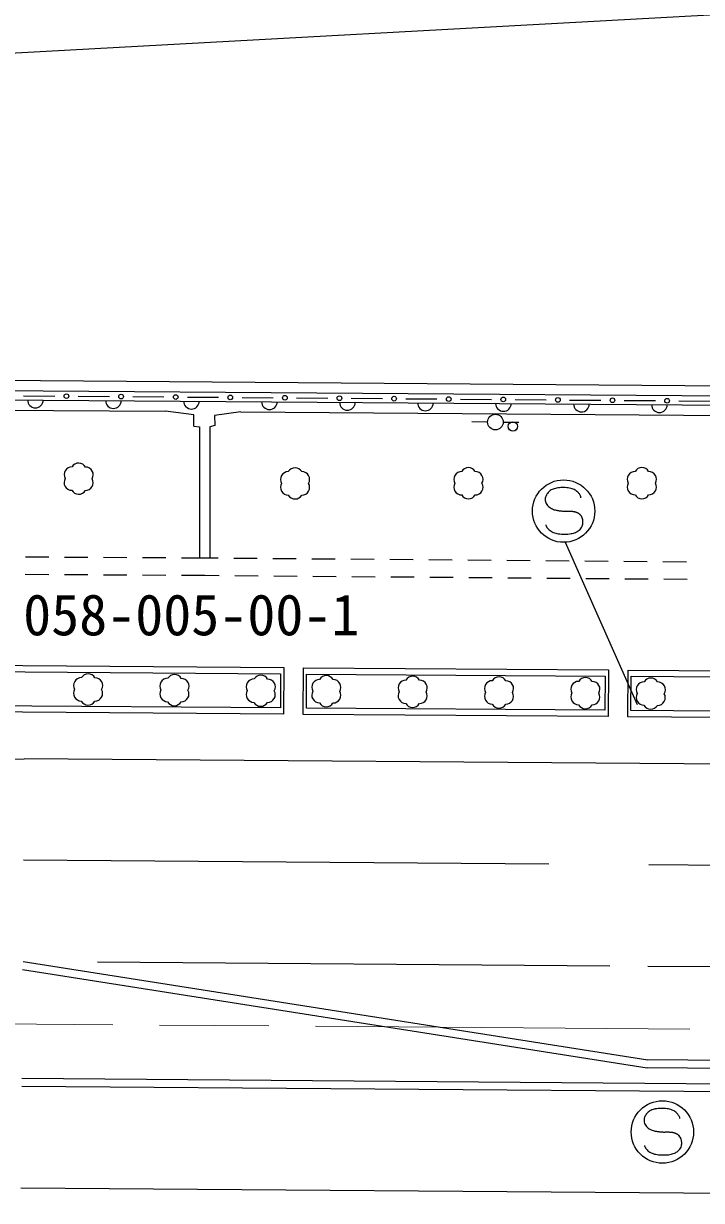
# Model space of a CAD drawing. Units: millimetres, scale not verified. Extents: x 40000 to 680000, y 20000 to 380000.
# Drawn here: x 145802 to 167529, y 277865 to 315583 of the extents above; entities that cross this region are included whole.
import ezdxf
from ezdxf.enums import TextEntityAlignment as Align

# ---------------------------------------------------------------- set-up
doc = ezdxf.new("R2010")
doc.units = ezdxf.units.MM
doc.header["$LTSCALE"] = 1000
doc.linetypes.add('CHAIN', pattern=[18.5, 12, -1.5, 3.5, -1.5])
for name, color, linetype, lineweight in [('M-BGD', 7, 'Continuous', 25), ('M-BGD-EXST', 7, 'Continuous', 25), ('M-BMK', 2, 'CHAIN', 13), ('M-BMK-SRVR', 3, 'Continuous', 25), ('M-STR-STRC', 7, 'Continuous', 25), ('M-STR-STRD', 7, 'Continuous', 25)]:
    doc.layers.add(name, color=color, linetype=linetype, lineweight=lineweight)
doc.styles.add('ＭＳ ゴシック', font='')
doc.styles.get('ＭＳ ゴシック').set_extended_font_data('MS Gothic')

msp = doc.modelspace()

# ---------------------------------------------------------------- linework, layer by layer
at = {"layer": 'M-BGD'}
for p, q in [((98258, 312061), (179090, 316477)), ((116329, 304040), (188541, 303495)), ((116331, 304370), (188543, 303825)), ((116327, 303740), (188539, 303200)), ((145804, 303652), (146804, 303644)), ((147554, 303638), (148554, 303631)), ((116324, 303410), (150347, 303156)), ((149304, 303625), (150304, 303617)), ((151054, 303612), (152054, 303604)), ((152804, 303598), (153804, 303591)), ((154554, 303585), (155553, 303577)), ((156303, 303572), (157303, 303564)), ((158053, 303558), (159053, 303551)), ((159803, 303545), (160803, 303537)), ((161553, 303532), (162553, 303524)), ((163303, 303518), (164303, 303511)), ((165053, 303505), (166053, 303498)), ((166803, 303492), (167803, 303484)), ((152770, 303138), (185393, 302894)), ((151258, 302681), (151440, 302655)), ((151440, 302655), (151441, 298461)), ((151770, 302663), (151771, 298459)), ((145864, 298493), (146614, 298488)), ((147114, 298486), (147864, 298481)), ((148364, 298479), (149114, 298474)), ((149614, 298472), (150364, 298467)), ((150864, 298464), (151616, 298460)), ((151616, 298460), (152044, 298457)), ((152544, 298453), (153294, 298447)), ((153794, 298443), (154544, 298437)), ((155044, 298433), (155794, 298427)), ((156294, 298423), (157044, 298417)), ((157544, 298413), (158294, 298407)), ((158794, 298403), (159544, 298397)), ((160044, 298393), (160794, 298386)), ((161294, 298382), (162044, 298376)), ((162544, 298372), (163294, 298366)), ((163794, 298362), (164544, 298356)), ((165044, 298352), (165794, 298346)), ((166294, 298342), (167044, 298336)), ((145860, 297933), (146610, 297928)), ((147110, 297926), (147860, 297921)), ((148360, 297919), (149110, 297914)), ((149610, 297912), (150360, 297907)), ((150860, 297905), (151613, 297900)), ((151613, 297900), (152073, 297897)), ((152573, 297893), (153323, 297887)), ((153823, 297883), (154573, 297876)), ((155073, 297872), (155822, 297866)), ((156322, 297862), (157072, 297856)), ((157572, 297852), (158322, 297846)), ((158822, 297842), (159572, 297836)), ((160072, 297832), (160822, 297826)), ((161322, 297822), (162072, 297816)), ((162572, 297812), (163322, 297806)), ((163822, 297802), (164572, 297796)), ((165072, 297792), (165822, 297786)), ((166322, 297782), (167072, 297776))]:
    msp.add_line(p, q, dxfattribs=at)
for points in [[(151258, 302681), (151263, 303047), (150347, 303156)], [(152770, 303138), (151925, 303022), (151935, 302696), (151770, 302663)]]:
    msp.add_lwpolyline(points, dxfattribs=at)
for points in [[(144378, 295018), (154145, 294943), (154131, 293449), (144367, 293523)], [(144476, 294817), (154043, 294743), (154035, 293648), (144468, 293722)], [(154767, 293443), (154778, 294938), (164546, 294868), (164536, 293372)], [(154868, 293642), (154876, 294737), (164445, 294669), (164437, 293573)], [(165176, 294863), (174947, 294794), (174936, 293294), (165165, 293364)], [(165274, 294663), (174846, 294594), (174838, 293495), (165266, 293563)]]:
    msp.add_lwpolyline(points, close=True, dxfattribs=at)
for centre, radius in [((147179, 303641), 75), ((148929, 303628), 75), ((150679, 303614), 75), ((152429, 303601), 75), ((154179, 303588), 75), ((155928, 303575), 75), ((157678, 303561), 75), ((159428, 303548), 75), ((161178, 303535), 75), ((162928, 303521), 75), ((164678, 303508), 75), ((166428, 303495), 75), ((161486, 302670), 150)]:
    msp.add_circle(centre, radius, dxfattribs=at)
for centre in [(146183, 303517), (148683, 303498), (151183, 303479), (153683, 303461), (156182, 303442), (158682, 303423), (161182, 303405), (163682, 303386), (166182, 303367)]:
    msp.add_arc(centre, 250, 179.5721, 359.5721, dxfattribs=at)
at = {"layer": 'M-BGD-EXST'}
for p, q in [((160674, 302811), (160174, 302814)), ((161174, 302809), (161674, 302811)), ((163160, 298958), (165467, 293759))]:
    msp.add_line(p, q, dxfattribs=at)
for points in [[(162844, 299993), (162869, 299988), (162895, 299983), (162920, 299979), (162946, 299974), (162971, 299970), (162996, 299967), (163022, 299963), (163047, 299961), (163073, 299958), (163099, 299957), (163120, 299956), (163141, 299956), (163162, 299956), (163183, 299956), (163204, 299956), (163225, 299957), (163246, 299957), (163267, 299957), (163289, 299957), (163310, 299957), (163321, 299957), (163333, 299956), (163345, 299955), (163357, 299955), (163368, 299954), (163380, 299953), (163392, 299952), (163403, 299950), (163415, 299948), (163426, 299947), (163433, 299945), (163440, 299944), (163447, 299943), (163454, 299941), (163461, 299940), (163468, 299938), (163475, 299937), (163482, 299935), (163488, 299933), (163495, 299931), (163501, 299929), (163507, 299927), (163513, 299925), (163519, 299922), (163525, 299920), (163531, 299918), (163537, 299915), (163542, 299913), (163548, 299910), (163554, 299907), (163560, 299905), (163566, 299902), (163571, 299899), (163577, 299896), (163583, 299892), (163588, 299889), (163594, 299886), (163599, 299882), (163604, 299878), (163609, 299874), (163616, 299868), (163623, 299862), (163629, 299856), (163636, 299849), (163642, 299843)], [(162593, 299416), (162588, 299424), (162583, 299431), (162579, 299439), (162574, 299447), (162569, 299455), (162565, 299463), (162561, 299471), (162558, 299479), (162555, 299487), (162552, 299496), (162550, 299503), (162548, 299511), (162547, 299519)], [(166011, 280096), (166036, 280091), (166061, 280087), (166087, 280082), (166112, 280078), (166138, 280074), (166163, 280070), (166189, 280067), (166214, 280064), (166240, 280062), (166265, 280060), (166286, 280060), (166307, 280059), (166328, 280059), (166350, 280059), (166371, 280060), (166392, 280060), (166413, 280060), (166434, 280061), (166455, 280061), (166476, 280060), (166488, 280060), (166500, 280059), (166512, 280059), (166523, 280058), (166535, 280057), (166547, 280056), (166558, 280055), (166570, 280053), (166581, 280052), (166593, 280050), (166600, 280049), (166607, 280048), (166614, 280046), (166621, 280045), (166628, 280043), (166635, 280042), (166641, 280040), (166648, 280038), (166655, 280036), (166662, 280034), (166668, 280032), (166674, 280030), (166680, 280028), (166686, 280026), (166692, 280023), (166697, 280021), (166703, 280019), (166709, 280016), (166715, 280013), (166721, 280011), (166727, 280008), (166732, 280005), (166738, 280002), (166744, 279999), (166749, 279996), (166755, 279992), (166760, 279989), (166766, 279985), (166771, 279982), (166776, 279978), (166783, 279972), (166789, 279966), (166796, 279959), (166802, 279953), (166808, 279946)], [(165760, 279519), (165755, 279527), (165750, 279535), (165745, 279542), (165741, 279550), (165736, 279558), (165732, 279566), (165728, 279574), (165724, 279582), (165721, 279591), (165719, 279599), (165717, 279607), (165715, 279615), (165714, 279622)]]:
    msp.add_lwpolyline(points, dxfattribs=at)
for centre, radius in [((160924, 302809), 250), ((163110, 299957), 1000), ((166277, 280060), 1000)]:
    msp.add_circle(centre, radius, dxfattribs=at)
for centre, radius, start, end in [((147354, 301124), 250, 89.3876, 209.3876), ((147572, 301247), 250, 29.3876, 149.3876), ((147787, 301120), 250, 329.3876, 89.3876), ((147351, 300874), 250, 149.3876, 269.3876), ((147784, 300870), 250, 269.3876, 29.3876), ((154289, 300972), 250, 90.0274, 210.0274), ((154505, 301097), 250, 30.0274, 150.0274), ((154722, 300972), 250, 330.0274, 90.0274), ((159845, 300975), 250, 90.0274, 210.0274), ((160061, 301100), 250, 30.0274, 150.0274), ((160278, 300975), 250, 330.0274, 90.0274), ((165401, 300977), 250, 90.0274, 210.0274), ((165618, 301103), 250, 30.0274, 150.0274), ((165834, 300978), 250, 330.0274, 90.0274), ((147566, 300747), 250, 209.3876, 329.3876), ((154289, 300722), 250, 150.0274, 270.0274), ((154722, 300722), 250, 270.0274, 30.0274), ((159845, 300725), 250, 150.0274, 270.0274), ((160278, 300725), 250, 270.0274, 30.0274), ((162886, 300334), 347, 114.638, 136.0855), ((162987, 300111), 591, 100.054, 114.5262), ((163077, 299619), 1092, 90.5454, 100.1869), ((163096, 299454), 1257, 82.477, 91.3279), ((163169, 299997), 709, 69.2741, 82.6429), ((163272, 300268), 419, 50.34, 69.2792), ((165401, 300727), 250, 150.0274, 270.0274), ((165834, 300728), 250, 270.0274, 30.0274), ((154505, 300597), 250, 210.0274, 330.0274), ((160062, 300600), 250, 210.0274, 330.0274), ((162819, 300336), 298, 172.3681, 193.7201), ((162811, 300329), 290, 150.0708, 170.8217), ((162819, 300336), 298, 193.7824, 222.17), ((162984, 300228), 491, 135.1508, 149.9367), ((163278, 300286), 401, 40.3943, 49.3685), ((163198, 300196), 521, 31.0741, 42.2143), ((163483, 300368), 188, 15.4849, 31.0741), ((163566, 300396), 101, 353.2451, 12.7461), ((165618, 300603), 250, 210.0274, 330.0274), ((162928, 300436), 445, 222.257, 242.8164), ((163020, 300619), 650, 242.9551, 254.2829), ((163385, 299611), 346, 0.8202, 42.0391), ((163382, 299603), 349, 338.2637, 2.0545), ((162947, 299692), 449, 217.9483, 228.2045), ((162955, 299713), 470, 229.1238, 248.2674), ((163051, 299953), 728, 248.3135, 261.1494), ((163126, 300445), 1226, 261.2217, 270.9828), ((163144, 300491), 1272, 270.1516, 279.4163), ((163234, 299942), 715, 279.4937, 291.465), ((163339, 299675), 428, 291.4581, 309.0625), ((163390, 299607), 344, 309.5264, 337.1503), ((147657, 294370), 250, 89.5601, 209.56), ((147874, 294493), 250, 29.5601, 149.56), ((148090, 294367), 250, 329.56, 89.5601), ((150423, 294349), 250, 89.5601, 209.56), ((150641, 294472), 250, 29.5601, 149.56), ((150856, 294345), 250, 329.56, 89.5601), ((153408, 294451), 250, 29.5601, 149.56), ((155508, 294435), 250, 29.588, 149.588), ((158275, 294415), 250, 29.588, 149.588), ((161042, 294395), 250, 29.588, 149.588), ((163809, 294375), 250, 29.588, 149.588), ((165906, 294358), 250, 29.5918, 149.5918), ((147655, 294120), 250, 149.56, 269.56), ((148088, 294117), 250, 269.56, 29.5601), ((150422, 294099), 250, 149.56, 269.56), ((150855, 294095), 250, 269.56, 29.5601), ((153188, 294077), 250, 149.56, 269.56), ((153190, 294327), 250, 89.5601, 209.56), ((153623, 294324), 250, 329.56, 89.5601), ((155290, 294312), 250, 89.588, 209.588), ((155723, 294308), 250, 329.588, 89.588), ((158058, 294292), 250, 89.588, 209.588), ((158491, 294289), 250, 329.588, 89.588), ((160825, 294272), 250, 89.588, 209.588), ((161258, 294269), 250, 329.588, 89.588), ((163592, 294252), 250, 89.588, 209.588), ((164025, 294249), 250, 329.588, 89.588), ((165689, 294235), 250, 89.5918, 209.5918), ((166122, 294232), 250, 329.5918, 89.5918), ((147870, 293993), 250, 209.56, 329.56), ((150637, 293972), 250, 209.56, 329.56), ((153404, 293951), 250, 209.56, 329.56), ((153621, 294074), 250, 269.56, 29.5601), ((155289, 294062), 250, 149.588, 269.588), ((155722, 294058), 250, 269.588, 29.588), ((158056, 294042), 250, 149.588, 269.588), ((158489, 294039), 250, 269.588, 29.588), ((160823, 294022), 250, 149.588, 269.588), ((161256, 294019), 250, 269.588, 29.588), ((163590, 294002), 250, 149.588, 269.588), ((164023, 293999), 250, 269.588, 29.588), ((165687, 293985), 250, 149.5918, 269.5918), ((166120, 293982), 250, 269.5918, 29.5918), ((155504, 293935), 250, 209.588, 329.588), ((158271, 293915), 250, 209.588, 329.588), ((161039, 293895), 250, 209.588, 329.588), ((163806, 293875), 250, 209.588, 329.588), ((165903, 293858), 250, 209.5918, 329.5918), ((166151, 280331), 491, 135.1508, 149.9367), ((166052, 280437), 347, 114.638, 136.0855), ((166153, 280214), 591, 100.054, 114.5262), ((166243, 279722), 1092, 90.5454, 100.1869), ((166262, 279557), 1257, 82.477, 91.3279), ((166336, 280100), 709, 69.2741, 82.6429), ((166439, 280371), 419, 50.34, 69.2792), ((166445, 280390), 401, 40.3943, 49.3685), ((166365, 280299), 521, 31.0741, 42.2143), ((165986, 280439), 298, 172.3681, 193.7201), ((165977, 280432), 290, 150.0708, 170.8217), ((165986, 280440), 298, 193.7824, 222.17), ((166650, 280471), 188, 15.4849, 31.0741), ((166732, 280499), 101, 353.2451, 12.7461), ((166095, 280539), 445, 222.257, 242.8164), ((166187, 280722), 650, 242.9551, 254.2829), ((166551, 279714), 346, 0.8202, 42.0391), ((166114, 279795), 449, 217.9483, 228.2045), ((166556, 279711), 344, 309.5264, 337.1503), ((166549, 279706), 349, 338.2637, 2.0545), ((166122, 279816), 470, 229.1238, 248.2674), ((166217, 280056), 728, 248.3135, 261.1494), ((166292, 280548), 1226, 261.2217, 270.9828), ((166310, 280594), 1272, 270.1516, 279.4163), ((166400, 280045), 715, 279.4937, 291.465), ((166505, 279778), 428, 291.4581, 309.0625)]:
    msp.add_arc(centre, radius, start, end, dxfattribs=at)
at = {"layer": 'M-BMK'}
msp.add_line((118161, 283730), (169426, 283339), dxfattribs=at)
at = {"layer": 'M-STR-STRC'}
for p, q in [((115819, 291248), (145825, 292020)), ((188632, 291693), (145825, 292020)), ((162635, 288641), (145801, 288770)), ((195836, 288388), (165837, 288617)), ((145792, 285520), (165808, 282367)), ((164597, 285376), (148168, 285501)), ((195811, 285138), (165812, 285367)), ((198788, 282115), (165808, 282367)), ((198781, 281115), (145745, 281520)), ((145720, 278270), (198756, 277865))]:
    msp.add_line(p, q, dxfattribs=at)
at = {"layer": 'M-STR-STRD'}
for p, q in [((145774, 285270), (165787, 282117)), ((195145, 281393), (145747, 281770)), ((195150, 281893), (165787, 282117))]:
    msp.add_line(p, q, dxfattribs=at)

# ---------------------------------------------------------------- texts
at = {"layer": 'M-BMK-SRVR', "style": 'ＭＳ ゴシック'}
msp.add_text('058-005-00-1', height=1320, dxfattribs=at).set_placement((145790, 295580), align=Align.BOTTOM_LEFT)

doc.saveas('drawing.dxf')
